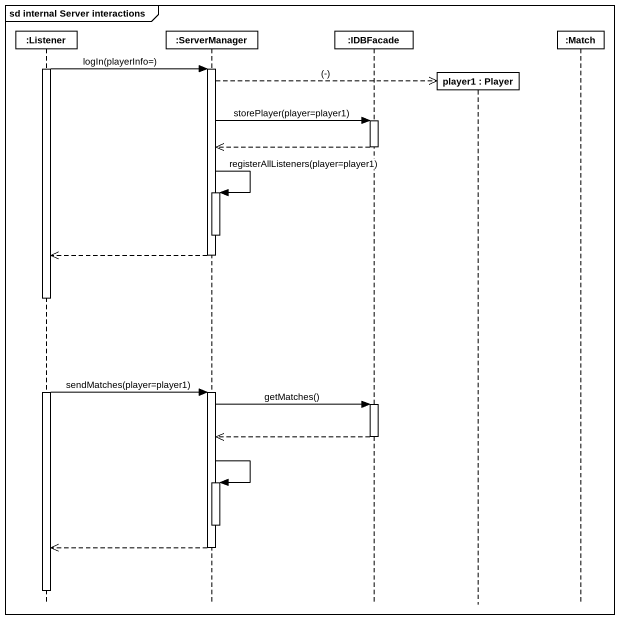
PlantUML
@startuml
mainframe sd internal Server interactions
hide footbox
participant ":Listener" as Listener
participant ":ServerManager" as ServerManager
participant ":IDBFacade" as IDBFacade
participant "player1 : Player" as player1
participant ":Match" as Match

activate Listener
Listener -> ServerManager : logIn(playerInfo=)
activate ServerManager
ServerManager -->> player1 ** : (-)
ServerManager -> IDBFacade : storePlayer(player=player1)
activate IDBFacade
IDBFacade -->> ServerManager
deactivate IDBFacade
ServerManager -> ServerManager : registerAllListeners(player=player1)
activate ServerManager
deactivate ServerManager
ServerManager -->> Listener
deactivate ServerManager
Listener -> ServerManager : sendMatches(player=player1)
activate ServerManager
ServerManager -> IDBFacade : getMatches()
activate IDBFacade
IDBFacade -->> ServerManager
deactivate IDBFacade
ServerManager -> ServerManager
activate ServerManager
deactivate ServerManager
ServerManager -->> Listener
deactivate ServerManager
deactivate Listener
@enduml
